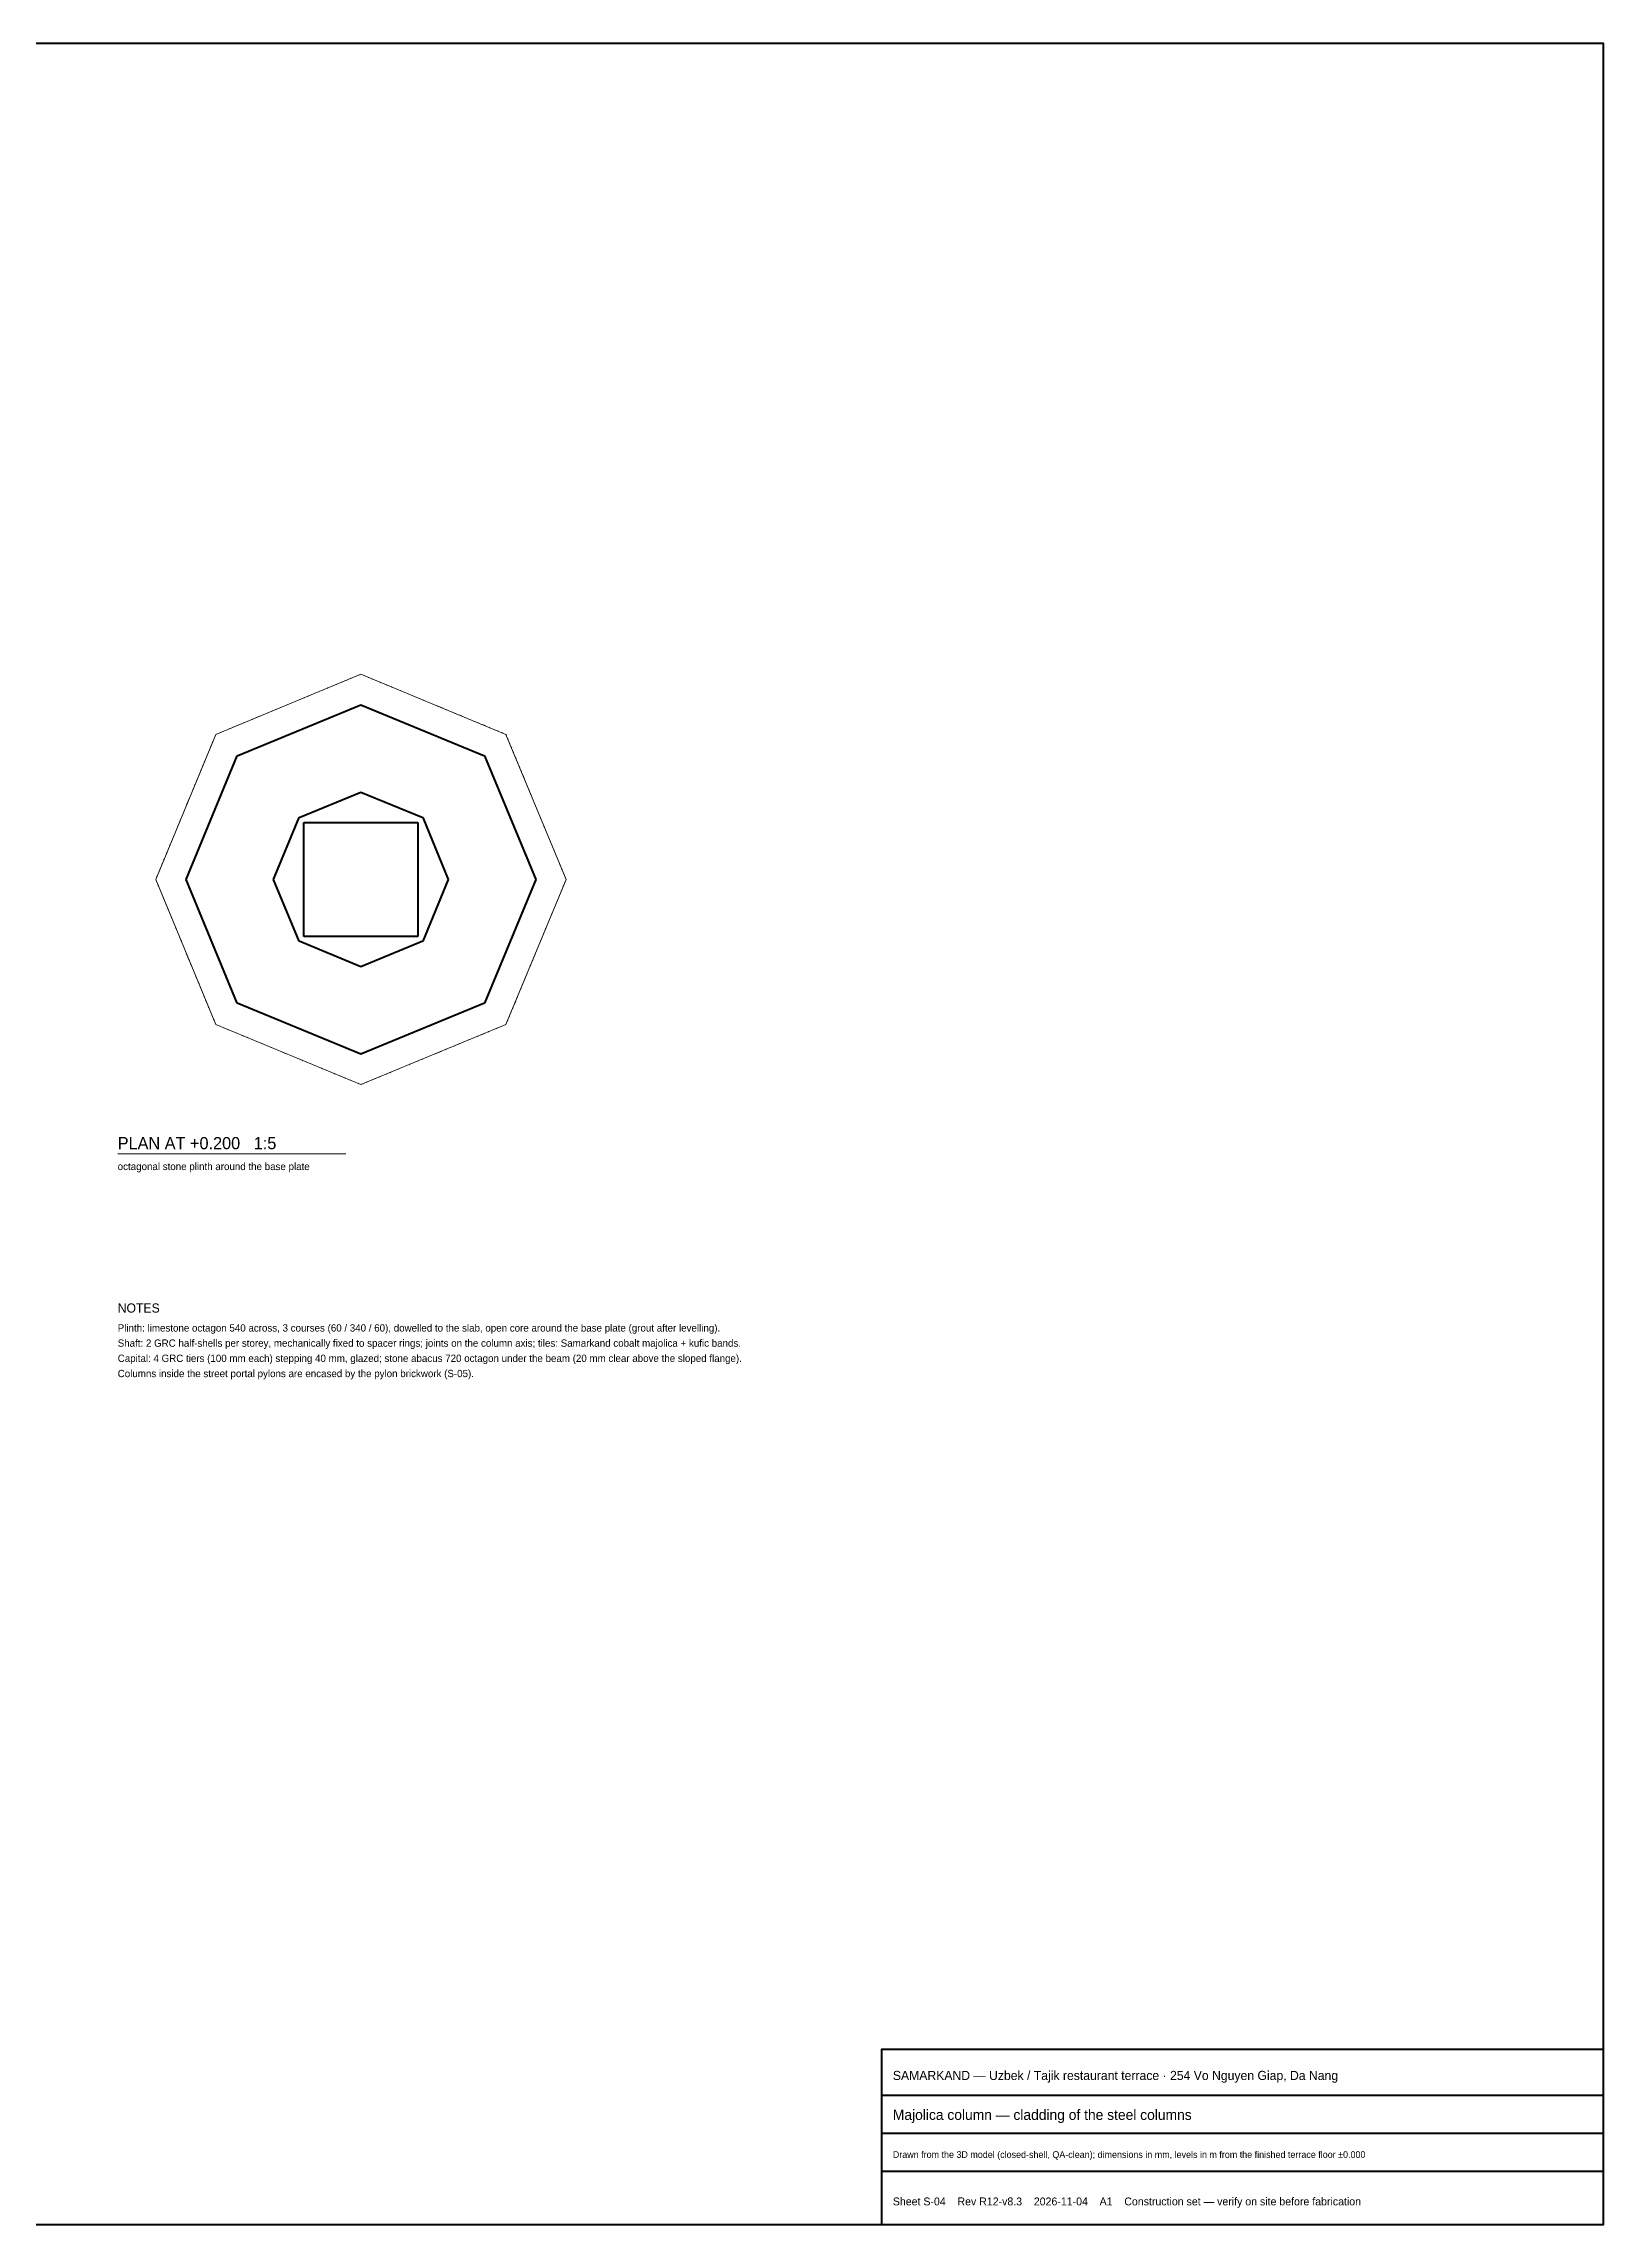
# Model space of a CAD drawing. Header units: metres. Extents: x 10 to 831, y 10 to 584.
# Drawn here: x 420 to 831, y 10 to 584 of the extents above; entities that cross this region are included whole.
import ezdxf

# ---------------------------------------------------------------- set-up
doc = ezdxf.new("R2010")
doc.units = ezdxf.units.M
for name, color, linetype, lineweight in [('CUT', 7, 'Continuous', 50), ('FRAME', 7, 'Continuous', 50), ('TXT', 7, 'Continuous', 18), ('VIS', 8, 'Continuous', 13)]:
    doc.layers.add(name, color=color, linetype=linetype, lineweight=lineweight)

msp = doc.modelspace()

# ---------------------------------------------------------------- linework, layer by layer
at = {"layer": 'CUT'}
for p, q in [((471.474, 396.528), (504, 410)), ((504, 410), (536.528, 396.528)), ((458, 364), (471.474, 396.528)), ((536.528, 396.528), (550, 364)), ((487.736, 380.264), (504, 387)), ((504, 387), (520.264, 380.264)), ((481, 364), (487.736, 380.264)), ((489, 379), (519, 379)), ((489, 349), (489, 379)), ((519, 379), (519, 349)), ((520.264, 380.264), (527, 364)), ((471.474, 331.474), (458, 364)), ((487.736, 347.736), (481, 364)), ((527, 364), (520.264, 347.736)), ((550, 364), (536.528, 331.474)), ((504, 341), (487.736, 347.736)), ((519, 349), (489, 349)), ((520.264, 347.736), (504, 341)), ((504, 318), (471.474, 331.474)), ((536.528, 331.474), (504, 318))]:
    msp.add_line(p, q, dxfattribs=at)
at = {"layer": 'FRAME'}
for p, q in [((641, 44), (831, 44)), ((641, 34), (831, 34)), ((641, 24), (831, 24))]:
    msp.add_line(p, q, dxfattribs=at)
for points in [[(10, 10), (831, 10), (831, 584), (10, 584), (10, 10)], [(641, 10), (831, 10), (831, 56), (641, 56), (641, 10)]]:
    msp.add_lwpolyline(points, close=True, dxfattribs=at)
at = {"layer": 'TXT'}
msp.add_line((440, 291.8), (500, 291.8), dxfattribs=at)
at = {"layer": 'VIS'}
for p, q in [((465.816, 402.184), (504, 418)), ((493.892, 413.814), (494.174, 413.93)), ((495.016, 414.278), (495.296, 414.394)), ((496.138, 414.744), (496.42, 414.86)), ((497.262, 415.21), (497.542, 415.326)), ((498.946, 415.906), (499.228, 416.024)), ((500.07, 416.372), (500.35, 416.488)), ((501.192, 416.838), (501.474, 416.954)), ((502.316, 417.302), (502.596, 417.418)), ((503.438, 417.768), (504, 418)), ((504, 418), (504.842, 417.652)), ((504, 418), (504, 418)), ((504, 418), (542.184, 402.184)), ((505.684, 417.302), (505.966, 417.186)), ((506.808, 416.838), (507.088, 416.72)), ((507.93, 416.372), (508.212, 416.256)), ((509.054, 415.906), (509.334, 415.79)), ((510.738, 415.21), (511.02, 415.092)), ((511.862, 414.744), (512.142, 414.628)), ((512.984, 414.278), (513.266, 414.162)), ((514.108, 413.814), (514.388, 413.698)), ((471.474, 396.528), (504, 410)), ((471.474, 396.528), (504, 410)), ((479.292, 407.766), (479.574, 407.882)), ((480.416, 408.232), (480.696, 408.348)), ((481.538, 408.696), (481.82, 408.812)), ((482.662, 409.162), (484.628, 409.976)), ((487.716, 411.256), (487.996, 411.372)), ((488.838, 411.72), (489.12, 411.836)), ((489.962, 412.186), (490.242, 412.302)), ((491.086, 412.65), (491.366, 412.766)), ((504, 410), (536.528, 396.528)), ((504, 410), (504, 410)), ((504, 410), (536.528, 396.528)), ((516.916, 412.65), (517.196, 412.534)), ((518.038, 412.186), (518.318, 412.07)), ((519.162, 411.72), (519.442, 411.604)), ((520.284, 411.256), (520.564, 411.138)), ((523.654, 409.86), (525.618, 409.046)), ((526.462, 408.696), (526.742, 408.58)), ((527.584, 408.232), (527.864, 408.114)), ((528.708, 407.766), (528.988, 407.65)), ((450, 364), (465.816, 402.184)), ((466.94, 402.65), (467.22, 402.766)), ((468.062, 403.114), (468.344, 403.23)), ((469.186, 403.58), (469.466, 403.696)), ((470.308, 404.044), (470.59, 404.16)), ((471.432, 404.51), (472.274, 404.858)), ((473.116, 405.208), (473.396, 405.324)), ((474.24, 405.672), (474.52, 405.79)), ((475.362, 406.138), (475.642, 406.254)), ((476.486, 406.604), (478.45, 407.418)), ((529.83, 407.3), (531.796, 406.486)), ((532.638, 406.138), (532.918, 406.022)), ((533.76, 405.672), (534.042, 405.556)), ((534.884, 405.208), (535.164, 405.092)), ((536.008, 404.742), (536.85, 404.394)), ((537.692, 404.044), (537.972, 403.928)), ((538.814, 403.58), (539.096, 403.464)), ((539.938, 403.114), (540.218, 402.998)), ((541.06, 402.65), (541.342, 402.532)), ((542.184, 402.184), (542.3, 401.904)), ((542.184, 402.184), (542.184, 402.184)), ((542.184, 402.184), (558, 364)), ((458, 364), (471.474, 396.528)), ((458, 364), (471.474, 396.528)), ((463.258, 396.008), (463.606, 396.85)), ((463.956, 397.692), (464.072, 397.972)), ((464.42, 398.814), (464.538, 399.096)), ((464.886, 399.938), (465.002, 400.218)), ((465.352, 401.06), (465.468, 401.342)), ((471.474, 396.528), (471.474, 396.528)), ((536.528, 396.528), (550, 364)), ((536.528, 396.528), (536.528, 396.528)), ((536.528, 396.528), (550, 364)), ((542.65, 401.06), (542.766, 400.78)), ((543.114, 399.938), (543.23, 399.658)), ((543.58, 398.814), (543.696, 398.534)), ((544.044, 397.692), (544.16, 397.41)), ((544.51, 396.568), (544.858, 395.726)), ((460.7, 389.83), (461.514, 391.796)), ((461.862, 392.638), (461.978, 392.918)), ((462.328, 393.762), (462.444, 394.042)), ((462.792, 394.884), (462.908, 395.164)), ((545.208, 394.884), (545.324, 394.604)), ((545.672, 393.762), (545.79, 393.48)), ((546.138, 392.638), (546.254, 392.358)), ((546.604, 391.514), (547.418, 389.55)), ((458.14, 383.654), (458.954, 385.618)), ((459.304, 386.462), (459.42, 386.742)), ((459.768, 387.584), (459.886, 387.866)), ((460.234, 388.708), (460.35, 388.988)), ((487.736, 380.264), (504, 387)), ((504, 387), (487.736, 380.264)), ((487.736, 380.264), (504, 387)), ((498.952, 384.91), (498.112, 384.56)), ((503.44, 386.768), (501.476, 385.954)), ((504, 387), (520.264, 380.264)), ((504, 387), (504, 387)), ((520.264, 380.264), (504, 387)), ((504, 387), (504, 387)), ((504, 387), (520.264, 380.264)), ((506.244, 386.07), (504.28, 386.884)), ((509.608, 384.678), (508.766, 385.026)), ((547.766, 388.708), (547.882, 388.426)), ((548.232, 387.584), (548.348, 387.304)), ((548.696, 386.462), (548.812, 386.18)), ((549.162, 385.338), (549.976, 383.372)), ((456.28, 379.162), (456.396, 379.442)), ((456.746, 380.284), (456.862, 380.566)), ((481, 364), (487.736, 380.264)), ((487.736, 380.264), (481, 364)), ((481, 364), (487.736, 380.264)), ((487.736, 380.264), (487.736, 380.264)), ((487.736, 380.264), (487.736, 380.264)), ((489, 349), (489, 379)), ((489, 379), (519, 379)), ((489, 379), (489, 379)), ((489, 379), (519, 379)), ((489, 349), (489, 379)), ((492.224, 382.122), (490.26, 381.308)), ((493.906, 382.818), (493.626, 382.702)), ((497.27, 384.212), (495.868, 383.632)), ((511.852, 383.748), (510.45, 384.328)), ((514.094, 382.818), (513.814, 382.934)), ((517.46, 381.424), (515.496, 382.238)), ((519, 379), (519, 349)), ((519, 379), (519, 379)), ((519, 379), (519, 349)), ((520.264, 380.264), (527, 364)), ((520.264, 380.264), (520.264, 380.264)), ((527, 364), (520.264, 380.264)), ((520.264, 380.264), (520.264, 380.264)), ((520.264, 380.264), (527, 364)), ((551.254, 380.284), (551.372, 380.004)), ((551.72, 379.162), (551.836, 378.88)), ((453.722, 372.984), (453.838, 373.266)), ((454.186, 374.108), (454.302, 374.388)), ((455.35, 376.916), (455.466, 377.196)), ((455.814, 378.038), (455.932, 378.318)), ((485.182, 374.094), (485.066, 373.814)), ((486.576, 377.46), (485.762, 375.496)), ((522.122, 375.778), (521.308, 377.74)), ((522.818, 374.094), (522.702, 374.374)), ((552.186, 378.038), (552.302, 377.758)), ((552.65, 376.916), (552.766, 376.634)), ((553.814, 374.108), (553.93, 373.826)), ((451.628, 367.93), (451.744, 368.212)), ((452.094, 369.054), (452.21, 369.334)), ((452.79, 370.738), (452.908, 371.02)), ((453.256, 371.862), (453.372, 372.142)), ((483.324, 369.608), (482.974, 368.766)), ((484.252, 371.852), (483.672, 370.45)), ((524.212, 370.73), (523.632, 372.132)), ((524.91, 369.048), (524.56, 369.888)), ((554.278, 372.984), (554.394, 372.704)), ((554.744, 371.862), (554.86, 371.58)), ((555.21, 370.738), (555.326, 370.458)), ((555.906, 369.054), (556.024, 368.774)), ((556.372, 367.93), (556.488, 367.65)), ((465.816, 325.816), (450, 364)), ((450.232, 363.438), (450.116, 363.72)), ((450.232, 364.562), (450.348, 364.842)), ((450.698, 362.316), (450.582, 362.596)), ((450.698, 365.684), (450.814, 365.966)), ((451.162, 366.808), (451.28, 367.088)), ((471.474, 331.474), (458, 364)), ((458, 364), (458, 364)), ((471.474, 331.474), (458, 364)), ((487.736, 347.736), (481, 364)), ((481, 364), (481, 364)), ((481, 364), (487.736, 347.736)), ((481, 364), (481, 364)), ((487.736, 347.736), (481, 364)), ((481.93, 366.244), (481.116, 364.28)), ((481.232, 363.44), (482.046, 361.476)), ((527, 364), (520.264, 347.736)), ((520.264, 347.736), (527, 364)), ((527, 364), (520.264, 347.736)), ((526.768, 364.56), (525.954, 366.524)), ((526.07, 361.756), (526.884, 363.72)), ((527, 364), (527, 364)), ((550, 364), (536.528, 331.474)), ((550, 364), (536.528, 331.474)), ((558, 364), (542.184, 325.816)), ((550, 364), (550, 364)), ((556.838, 366.808), (556.954, 366.526)), ((557.302, 362.316), (557.186, 362.034)), ((557.302, 365.684), (557.418, 365.404)), ((558, 364), (557.652, 363.158)), ((557.768, 364.562), (558, 364)), ((558, 364), (558, 364)), ((451.162, 361.192), (451.046, 361.474)), ((451.628, 360.07), (451.512, 360.35)), ((452.094, 358.946), (451.976, 359.228)), ((452.79, 357.262), (452.674, 357.542)), ((453.256, 356.138), (453.14, 356.42)), ((483.09, 358.952), (483.44, 358.112)), ((483.788, 357.27), (484.368, 355.868)), ((523.748, 356.148), (524.328, 357.55)), ((524.678, 358.392), (525.026, 359.234)), ((554.744, 356.138), (554.628, 355.858)), ((555.21, 357.262), (555.092, 356.982)), ((555.906, 358.946), (555.79, 358.666)), ((556.372, 360.07), (556.256, 359.788)), ((556.838, 361.192), (556.72, 360.912)), ((453.722, 355.016), (453.606, 355.296)), ((454.186, 353.892), (454.07, 354.174)), ((455.35, 351.086), (455.234, 351.366)), ((455.814, 349.962), (455.698, 350.242)), ((485.182, 353.906), (485.298, 353.626)), ((485.878, 352.224), (486.692, 350.26)), ((521.424, 350.54), (522.238, 352.504)), ((522.818, 353.906), (522.934, 354.186)), ((552.65, 351.086), (552.534, 350.804)), ((553.814, 353.892), (553.698, 353.612)), ((554.278, 355.016), (554.162, 354.734)), ((456.28, 348.838), (456.164, 349.12)), ((456.746, 347.716), (456.628, 347.996)), ((458.838, 342.662), (458.024, 344.628)), ((487.736, 347.736), (488.018, 347.62)), ((504, 341), (487.736, 347.736)), ((487.736, 347.736), (487.736, 347.736)), ((487.736, 347.736), (504, 341)), ((487.736, 347.736), (487.736, 347.736)), ((504, 341), (487.736, 347.736)), ((519, 349), (489, 349)), ((489, 349), (489, 349)), ((519, 349), (489, 349)), ((490.54, 346.576), (492.504, 345.762)), ((493.906, 345.182), (494.186, 345.066)), ((520.264, 347.736), (504, 341)), ((504, 341), (520.264, 347.736)), ((520.264, 347.736), (504, 341)), ((514.094, 345.182), (514.374, 345.298)), ((515.776, 345.878), (517.74, 346.692)), ((519, 349), (519, 349)), ((520.264, 347.736), (520.264, 347.736)), ((520.264, 347.736), (520.264, 347.736)), ((551.254, 347.716), (551.138, 347.436)), ((551.72, 348.838), (551.604, 348.558)), ((552.186, 349.962), (552.07, 349.682)), ((459.304, 341.538), (459.188, 341.82)), ((459.768, 340.416), (459.652, 340.696)), ((460.234, 339.292), (460.118, 339.574)), ((496.148, 344.252), (497.55, 343.672)), ((498.392, 343.324), (499.234, 342.974)), ((501.756, 341.93), (503.72, 341.116)), ((504, 341), (504, 341)), ((504, 341), (504, 341)), ((504.56, 341.232), (506.524, 342.046)), ((509.048, 343.09), (509.888, 343.44)), ((510.73, 343.788), (512.132, 344.368)), ((547.766, 339.292), (547.65, 339.012)), ((548.232, 340.416), (548.114, 340.136)), ((548.696, 341.538), (548.58, 341.258)), ((549.86, 344.346), (549.046, 342.382)), ((461.396, 336.486), (460.582, 338.45)), ((461.862, 335.362), (461.746, 335.642)), ((462.328, 334.24), (462.21, 334.52)), ((462.792, 333.116), (462.676, 333.396)), ((545.208, 333.116), (545.092, 332.836)), ((545.672, 334.24), (545.556, 333.958)), ((546.138, 335.362), (546.022, 335.082)), ((547.3, 338.17), (546.486, 336.204)), ((463.49, 331.432), (463.142, 332.274)), ((463.956, 330.308), (463.84, 330.59)), ((464.42, 329.186), (464.304, 329.466)), ((464.886, 328.062), (464.77, 328.344)), ((465.352, 326.94), (465.234, 327.22)), ((504, 318), (471.474, 331.474)), ((471.474, 331.474), (471.474, 331.474)), ((504, 318), (471.474, 331.474)), ((536.528, 331.474), (504, 318)), ((536.528, 331.474), (504, 318)), ((536.528, 331.474), (536.528, 331.474)), ((543.114, 328.062), (542.998, 327.782)), ((543.58, 329.186), (543.464, 328.904)), ((544.044, 330.308), (543.928, 330.028)), ((544.742, 331.994), (544.394, 331.15)), ((504, 310), (465.816, 325.816)), ((466.94, 325.352), (466.658, 325.468)), ((468.062, 324.886), (467.782, 325.002)), ((469.186, 324.42), (468.904, 324.538)), ((470.308, 323.956), (470.028, 324.072)), ((471.994, 323.258), (471.15, 323.606)), ((473.116, 322.792), (472.836, 322.908)), ((474.24, 322.328), (473.958, 322.444)), ((475.362, 321.862), (475.082, 321.978)), ((478.17, 320.7), (476.204, 321.514)), ((542.184, 325.816), (504, 310)), ((532.638, 321.862), (532.358, 321.746)), ((533.76, 322.328), (533.48, 322.212)), ((534.884, 322.792), (534.604, 322.676)), ((536.568, 323.49), (535.726, 323.142)), ((537.692, 323.956), (537.41, 323.84)), ((538.814, 324.42), (538.534, 324.304)), ((539.938, 324.886), (539.656, 324.77)), ((541.06, 325.352), (540.78, 325.234)), ((542.65, 326.94), (542.532, 326.658)), ((479.292, 320.234), (479.012, 320.35)), ((480.416, 319.768), (480.136, 319.886)), ((481.538, 319.304), (481.258, 319.42)), ((484.346, 318.14), (482.382, 318.954)), ((487.716, 316.746), (487.436, 316.862)), ((488.838, 316.28), (488.558, 316.396)), ((489.962, 315.814), (489.682, 315.932)), ((504, 318), (504, 318)), ((518.038, 315.814), (517.758, 315.698)), ((519.162, 316.28), (518.88, 316.164)), ((520.284, 316.746), (520.004, 316.628)), ((525.338, 318.838), (523.372, 318.024)), ((526.462, 319.304), (526.18, 319.188)), ((527.584, 319.768), (527.304, 319.652)), ((528.708, 320.234), (528.426, 320.118)), ((531.514, 321.396), (529.55, 320.582)), ((491.086, 315.35), (490.804, 315.466)), ((493.892, 314.186), (493.612, 314.302)), ((495.016, 313.722), (494.734, 313.838)), ((496.138, 313.256), (495.858, 313.372)), ((497.262, 312.792), (496.982, 312.908)), ((498.946, 312.094), (498.666, 312.21)), ((500.07, 311.628), (499.788, 311.744)), ((501.192, 311.162), (500.912, 311.28)), ((502.316, 310.698), (502.034, 310.814)), ((503.438, 310.232), (503.158, 310.348)), ((504.562, 310.232), (504.28, 310.116)), ((505.684, 310.698), (505.404, 310.582)), ((506.808, 311.162), (506.526, 311.046)), ((507.93, 311.628), (507.65, 311.512)), ((509.054, 312.094), (508.772, 311.976)), ((510.738, 312.792), (510.458, 312.674)), ((511.862, 313.256), (511.58, 313.14)), ((512.984, 313.722), (512.704, 313.606)), ((514.108, 314.186), (513.826, 314.07)), ((516.916, 315.35), (516.634, 315.234))]:
    msp.add_line(p, q, dxfattribs=at)

# ---------------------------------------------------------------- texts
at = {"layer": 'TXT'}
for s, height, p in [('PLAN AT +0.200   1:5', 3.2, (440, 293)), ('octagonal stone plinth around the base plate', 1.92, (440, 287.5)), ('Plinth: limestone octagon 540 across, 3 courses (60 / 340 / 60), dowelled to the slab, open core around the base plate (grout after levelling).', 1.92, (440, 245)), ('NOTES', 2.4, (440, 250)), ('Shaft: 2 GRC half-shells per storey, mechanically fixed to spacer rings; joints on the column axis; tiles: Samarkand cobalt majolica + kufic bands.', 1.92, (440, 241)), ('Capital: 4 GRC tiers (100 mm each) stepping 40 mm, glazed; stone abacus 720 octagon under the beam (20 mm clear above the sloped flange).', 1.92, (440, 237)), ('Columns inside the street portal pylons are encased by the pylon brickwork (S-05).', 1.92, (440, 233)), ('SAMARKAND — Uzbek / Tajik restaurant terrace · 254 Vo Nguyen Giap, Da Nang', 2.4, (644, 48)), ('Majolica column — cladding of the steel columns', 2.72, (644, 37.5)), ('Drawn from the 3D model (closed-shell, QA-clean); dimensions in mm, levels in m from the finished terrace floor ±0.000', 1.76, (644, 27.5)), ('Sheet S-04    Rev R12-v8.3    2026-11-04    A1    Construction set — verify on site before fabrication', 2.08, (644, 15))]:
    msp.add_text(s, height=height, dxfattribs=at).set_placement(p)

doc.saveas('drawing.dxf')
